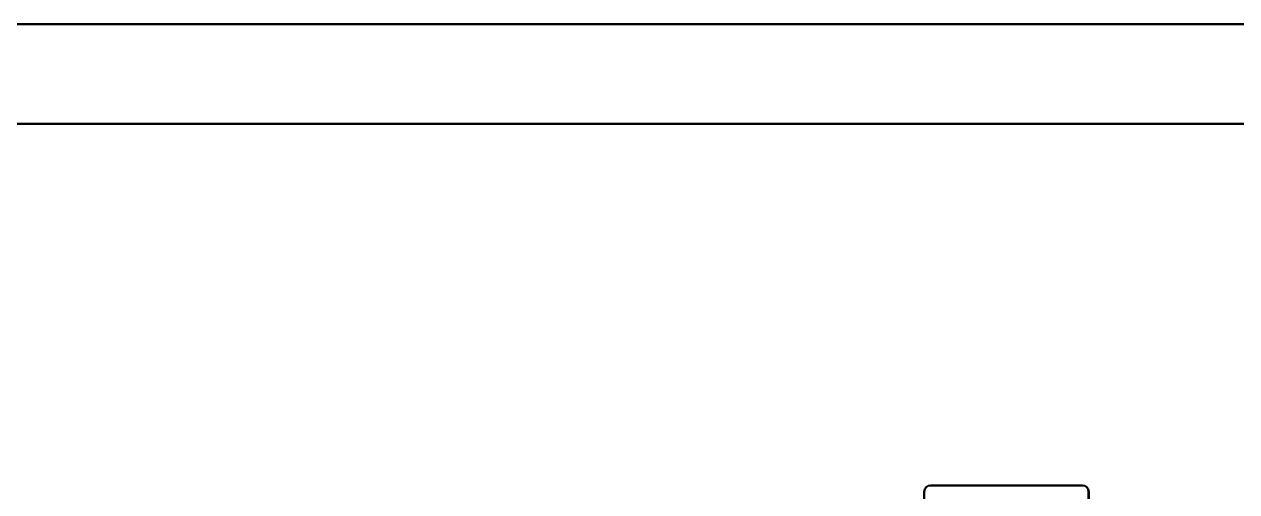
# Model space of a CAD drawing. Header units: millimetres. Extents: x 32504 to 36677, y 41990 to 42879.
# Drawn here: x 33106.5 to 33228.3, y 42808.4 to 42855.4 of the extents above; entities that cross this region are included whole.
import ezdxf

# ---------------------------------------------------------------- set-up
doc = ezdxf.new("R2010")
doc.units = ezdxf.units.MM
doc.layers.add('Net_dam', color=7, linetype='Continuous', lineweight=50)

msp = doc.modelspace()

# ---------------------------------------------------------------- linework, layer by layer
at = {"layer": 'Net_dam'}
for p, q in [((33196.8764, 42808.4033), (33196.8764, 42797.335)), ((33212.7514, 42809.0383), (33197.5114, 42809.0383)), ((33212.7586, 42809.0383), (33212.7514, 42809.0383)), ((33213.3864, 42797.335), (33213.3864, 42808.4033)), ((33213.3864, 42808.4033), (33213.3936, 42808.4033)), ((33213.3936, 42808.4033), (33213.3936, 42798.8783))]:
    msp.add_line(p, q, dxfattribs=at)
for points in [[(32504.3347, 42014.3719), (32504.3347, 42855.3719), (33693.3347, 42855.3719), (33693.3347, 42014.3719), (32504.3347, 42014.3719)], [(32524.3347, 42024.3719), (32524.3347, 42845.3719), (33683.3347, 42845.3719), (33683.3347, 42024.3719)]]:
    msp.add_lwpolyline(points, close=True, dxfattribs=at)
for centre, start, end in [((33197.5114, 42808.4033), 90.000004, 180.000004), ((33212.7514, 42808.4033), 359.999996, 89.999996), ((33212.7586, 42808.4033), 359.999996, 89.999996)]:
    msp.add_arc(centre, 0.635, start, end, dxfattribs=at)

doc.saveas('drawing.dxf')
